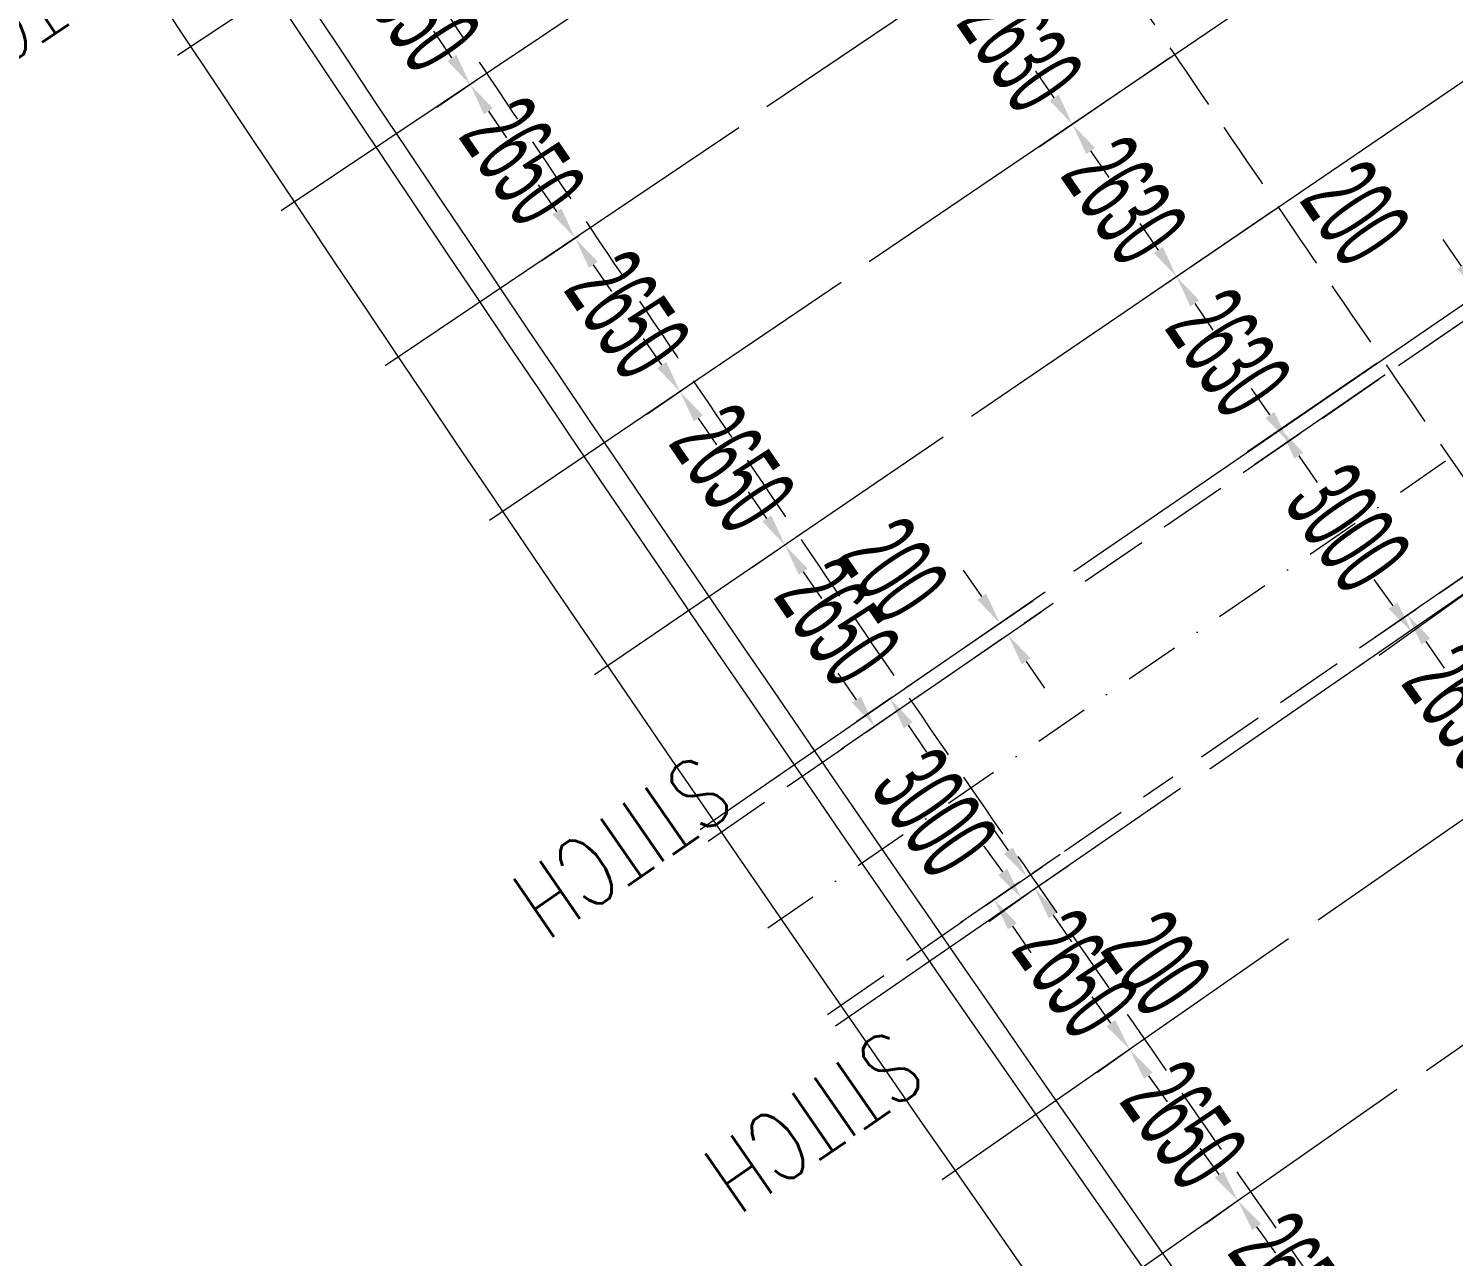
# Model space of a CAD drawing. Header units: millimetres. Extents: x 27228149 to 29012050, y 40856015 to 42918728.
# Drawn here: x 27493601 to 27513906, y 42183721 to 42201218 of the extents above; entities that cross this region are included whole.
import ezdxf

# ---------------------------------------------------------------- set-up
doc = ezdxf.new("R2010")
doc.units = ezdxf.units.MM
doc.header["$LTSCALE"] = 0.05
doc.linetypes.add('DGN Style 3', pattern=[27349.722329, 19535.51595, -7814.20638])
doc.linetypes.add('DGN Style 4', pattern=[31276.361035, 15628.41276, -7814.20638, 19.535516, -7814.20638])
doc.layers.get('Defpoints').update_dxf_attribs({"lineweight": 0})
for name, color, linetype, lineweight in [('InnerEdge_NB', 7, 'Continuous', 0), ('InnerEdge_SB', 7, 'Continuous', 0), ('OuterEdge_NBRamp', 7, 'Continuous', 0), ('OuterEdge_SB', 7, 'Continuous', 0), ('PlacementCurve_NB', 1, 'DGN Style 3', 0), ('PlacementCurve_NBRamp', 1, 'DGN Style 3', 0), ('PlacementCurve_SB', 1, 'DGN Style 3', 0), ('S-_ANOT----_A-', 7, 'Continuous', 0), ('S-_ANOT----_T-', 7, 'Continuous', 0), ('S-_GRIDLINE_E- Adjusted', 6, 'DGN Style 4', 0), ('S-_SEG-----_E-NB', 3, 'Continuous', 13), ('S-_SEG-----_E-NBRamp', 3, 'Continuous', 13), ('S-_WALLLBW-_E-', 40, 'Continuous', 13)]:
    doc.layers.add(name, color=color, linetype=linetype, lineweight=lineweight)
doc.styles.add('Styletxt', font='txt.shx')
doc.styles.add('StyleWORKING', font='WORKING.shx')
doc.dimstyles.new('dim300', dxfattribs={"dimtxt": 750, "dimasz": 750, "dimexe": 375, "dimexo": 375, "dimgap": 375, "dimtad": 1, "dimdec": 0, "dimzin": 11, "dimdsep": 46, "dimtxsty": 'StyleWORKING', "dimsah": 1, "dimcen": 0.09, "dimclrd": 7, "dimclre": 7, "dimadec": 4, "dimazin": 3, "dimtfac": 1, "dimtdec": 0, "dimtmove": 0, "dimatfit": 3, "dimfxl": 1, "dimtolj": 1, "dimtzin": 0, "dimlwd": 0, "dimlwe": 0, "dimarcsym": 0})

# ---------------------------------------------------------------- blocks, each defined once
blk = doc.blocks.new('*D73')
at = {"layer": 'Defpoints', "color": 0, "linetype": 'Continuous', "transparency": 16777216}
for p in [(27498589, 42202737), (27500059, 42200532), (27499894, 42200419)]:
    blk.add_point(p, dxfattribs=at)
at = {"layer": 'S-_ANOT----_A-', "color": 7, "linetype": 'Continuous', "lineweight": 0, "transparency": 16777216}
for p, q in [((27498139, 42202986), (27497879, 42203366)), ((27500154, 42200039), (27500413, 42199659))]:
    blk.add_line(p, q, dxfattribs=at)
at = {"layer": 'S-_ANOT----_A-', "linetype": 'Continuous', "transparency": 16777216}
for p, q in [((27498494, 42202672), (27497924, 42202282)), ((27499964, 42200467), (27499419, 42200094))]:
    blk.add_line(p, q, dxfattribs=at)
at = {"layer": 'S-_ANOT----_A-', "color": 7, "linetype": 'Continuous', "transparency": 16777216}
for points in [[(27498202, 42203029), (27498075, 42202943), (27498398, 42202606)], [(27500217, 42200082), (27500090, 42199996), (27499894, 42200419)]]:
    blk.add_solid(points, dxfattribs=at)
at = {"layer": 'S-_ANOT----_A-', "color": 0, "linetype": 'Continuous', "transparency": 16777216, "insert": (27499147, 42201513), "char_height": 1150, "attachment_point": 5, "rotation": 304.3625, "style": 'StyleWORKING'}
blk.add_mtext('\\A1;{\\W0.47826;\\C0;2650}', dxfattribs=at)
blk = doc.blocks.new('*D74')
at = {"layer": 'Defpoints', "color": 0, "linetype": 'Continuous', "transparency": 16777216}
for p in [(27500059, 42200532), (27501536, 42198331), (27501390, 42198231)]:
    blk.add_point(p, dxfattribs=at)
at = {"layer": 'S-_ANOT----_A-', "color": 7, "linetype": 'Continuous', "lineweight": 0, "transparency": 16777216}
for p, q in [((27499634, 42200799), (27499375, 42201178)), ((27501649, 42197852), (27501909, 42197472))]:
    blk.add_line(p, q, dxfattribs=at)
at = {"layer": 'S-_ANOT----_A-', "linetype": 'Continuous', "transparency": 16777216}
for p, q in [((27499964, 42200467), (27499419, 42200094)), ((27501441, 42198266), (27500915, 42197907))]:
    blk.add_line(p, q, dxfattribs=at)
at = {"layer": 'S-_ANOT----_A-', "color": 7, "linetype": 'Continuous', "transparency": 16777216}
for points in [[(27499698, 42200842), (27499571, 42200755), (27499894, 42200419)], [(27501713, 42197895), (27501586, 42197808), (27501390, 42198231)]]:
    blk.add_solid(points, dxfattribs=at)
at = {"layer": 'S-_ANOT----_A-', "color": 0, "linetype": 'Continuous', "transparency": 16777216, "insert": (27500643, 42199326), "char_height": 1150, "attachment_point": 5, "rotation": 304.3625, "style": 'StyleWORKING'}
blk.add_mtext('\\A1;{\\W0.47826;\\C0;2650}', dxfattribs=at)
blk = doc.blocks.new('*D75')
at = {"layer": 'Defpoints', "color": 0, "linetype": 'Continuous', "transparency": 16777216}
for p in [(27501536, 42198331), (27502885, 42196044), (27503019, 42196135)]:
    blk.add_point(p, dxfattribs=at)
at = {"layer": 'S-_ANOT----_A-', "color": 7, "linetype": 'Continuous', "lineweight": 0, "transparency": 16777216}
for p, q in [((27501130, 42198611), (27500870, 42198991)), ((27503145, 42195664), (27503405, 42195285))]:
    blk.add_line(p, q, dxfattribs=at)
at = {"layer": 'S-_ANOT----_A-', "linetype": 'Continuous', "transparency": 16777216}
for p, q in [((27501441, 42198266), (27500915, 42197907)), ((27502924, 42196070), (27502411, 42195719))]:
    blk.add_line(p, q, dxfattribs=at)
at = {"layer": 'S-_ANOT----_A-', "color": 7, "linetype": 'Continuous', "transparency": 16777216}
for points in [[(27501193, 42198654), (27501067, 42198568), (27501390, 42198231)], [(27503208, 42195708), (27503082, 42195621), (27502885, 42196044)]]:
    blk.add_solid(points, dxfattribs=at)
at = {"layer": 'S-_ANOT----_A-', "color": 0, "linetype": 'Continuous', "transparency": 16777216, "insert": (27502139, 42197139), "char_height": 1150, "attachment_point": 5, "rotation": 304.3625, "style": 'StyleWORKING'}
blk.add_mtext('\\A1;{\\W0.47826;\\C0;2650}', dxfattribs=at)
blk = doc.blocks.new('*D76')
at = {"layer": 'Defpoints', "color": 0, "linetype": 'Continuous', "transparency": 16777216}
for p in [(27503019, 42196135), (27504381, 42193856), (27504508, 42193943)]:
    blk.add_point(p, dxfattribs=at)
at = {"layer": 'S-_ANOT----_A-', "color": 7, "linetype": 'Continuous', "lineweight": 0, "transparency": 16777216}
for p, q in [((27502626, 42196424), (27502366, 42196803)), ((27504641, 42193477), (27504900, 42193097))]:
    blk.add_line(p, q, dxfattribs=at)
at = {"layer": 'S-_ANOT----_A-', "linetype": 'Continuous', "transparency": 16777216}
for p, q in [((27502924, 42196070), (27502411, 42195719)), ((27504413, 42193878), (27503906, 42193532))]:
    blk.add_line(p, q, dxfattribs=at)
at = {"layer": 'S-_ANOT----_A-', "color": 7, "linetype": 'Continuous', "transparency": 16777216}
for points in [[(27502689, 42196467), (27502562, 42196380), (27502885, 42196044)], [(27504704, 42193520), (27504577, 42193433), (27504381, 42193856)]]:
    blk.add_solid(points, dxfattribs=at)
at = {"layer": 'S-_ANOT----_A-', "color": 0, "linetype": 'Continuous', "transparency": 16777216, "insert": (27503634, 42194951), "char_height": 1150, "attachment_point": 5, "rotation": 304.3625, "style": 'StyleWORKING'}
blk.add_mtext('\\A1;{\\W0.47826;\\C0;2650}', dxfattribs=at)
blk = doc.blocks.new('*D77')
at = {"layer": 'Defpoints', "color": 0, "linetype": 'Continuous', "transparency": 16777216}
for p in [(27507932, 42188956), (27509442, 42186778), (27509292, 42186671)]:
    blk.add_point(p, dxfattribs=at)
at = {"layer": 'S-_ANOT----_A-', "color": 7, "linetype": 'Continuous', "lineweight": 0, "transparency": 16777216}
for p, q in [((27507483, 42189200), (27507216, 42189574)), ((27509560, 42186296), (27509827, 42185922))]:
    blk.add_line(p, q, dxfattribs=at)
at = {"layer": 'S-_ANOT----_A-', "linetype": 'Continuous', "transparency": 16777216}
for p, q in [((27507839, 42188889), (27507283, 42188491)), ((27509349, 42186711), (27508825, 42186336))]:
    blk.add_line(p, q, dxfattribs=at)
at = {"layer": 'S-_ANOT----_A-', "color": 7, "linetype": 'Continuous', "transparency": 16777216}
for points in [[(27507546, 42189245), (27507421, 42189155), (27507751, 42188826)], [(27509622, 42186341), (27509497, 42186252), (27509292, 42186671)]]:
    blk.add_solid(points, dxfattribs=at)
at = {"layer": 'S-_ANOT----_A-', "color": 0, "linetype": 'Continuous', "transparency": 16777216, "insert": (27508523, 42187749), "char_height": 1150, "attachment_point": 5, "rotation": 305.5698, "style": 'StyleWORKING'}
blk.add_mtext('\\A1;{\\W0.47826;\\C0;2650}', dxfattribs=at)
blk = doc.blocks.new('*D78')
at = {"layer": 'Defpoints', "color": 0, "linetype": 'Continuous', "transparency": 16777216}
for p in [(27509442, 42186778), (27510834, 42184515), (27510959, 42184605)]:
    blk.add_point(p, dxfattribs=at)
at = {"layer": 'S-_ANOT----_A-', "color": 7, "linetype": 'Continuous', "lineweight": 0, "transparency": 16777216}
for p, q in [((27509025, 42187045), (27508757, 42187419)), ((27511101, 42184141), (27511369, 42183767))]:
    blk.add_line(p, q, dxfattribs=at)
at = {"layer": 'S-_ANOT----_A-', "linetype": 'Continuous', "transparency": 16777216}
for p, q in [((27509349, 42186711), (27508825, 42186336)), ((27510865, 42184538), (27510366, 42184181))]:
    blk.add_line(p, q, dxfattribs=at)
at = {"layer": 'S-_ANOT----_A-', "color": 7, "linetype": 'Continuous', "transparency": 16777216}
for points in [[(27509087, 42187089), (27508962, 42187000), (27509292, 42186671)], [(27511164, 42184186), (27511039, 42184096), (27510834, 42184515)]]:
    blk.add_solid(points, dxfattribs=at)
at = {"layer": 'S-_ANOT----_A-', "color": 0, "linetype": 'Continuous', "transparency": 16777216, "insert": (27510064, 42185594), "char_height": 1150, "attachment_point": 5, "rotation": 305.5698, "style": 'StyleWORKING'}
blk.add_mtext('\\A1;{\\W0.47826;\\C0;2650}', dxfattribs=at)
blk = doc.blocks.new('*D79')
at = {"layer": 'Defpoints', "color": 0, "linetype": 'Continuous', "transparency": 16777216}
for p in [(27510959, 42184605), (27512482, 42182436), (27512375, 42182360)]:
    blk.add_point(p, dxfattribs=at)
at = {"layer": 'S-_ANOT----_A-', "color": 7, "linetype": 'Continuous', "lineweight": 0, "transparency": 16777216}
for p, q in [((27510566, 42184889), (27510298, 42185264)), ((27512643, 42181986), (27512910, 42181611))]:
    blk.add_line(p, q, dxfattribs=at)
at = {"layer": 'S-_ANOT----_A-', "linetype": 'Continuous', "transparency": 16777216}
for p, q in [((27510865, 42184538), (27510366, 42184181)), ((27512388, 42182369), (27511907, 42182025))]:
    blk.add_line(p, q, dxfattribs=at)
at = {"layer": 'S-_ANOT----_A-', "color": 7, "linetype": 'Continuous', "transparency": 16777216}
for points in [[(27510628, 42184934), (27510504, 42184845), (27510834, 42184515)], [(27512705, 42182030), (27512580, 42181941), (27512375, 42182360)]]:
    blk.add_solid(points, dxfattribs=at)
at = {"layer": 'S-_ANOT----_A-', "color": 0, "linetype": 'Continuous', "transparency": 16777216, "insert": (27511605, 42183438), "char_height": 1150, "attachment_point": 5, "rotation": 305.5698, "style": 'StyleWORKING'}
blk.add_mtext('\\A1;{\\W0.47826;\\C0;2650}', dxfattribs=at)
blk = doc.blocks.new('*D735')
at = {"layer": 'Defpoints', "color": 0, "linetype": 'Continuous', "transparency": 16777216}
for p in [(27508481, 42203041), (27509959, 42200865), (27508476, 42199852)]:
    blk.add_point(p, dxfattribs=at)
at = {"layer": 'S-_ANOT----_A-', "linetype": 'Continuous', "transparency": 16777216}
for p, q in [((27508386, 42202976), (27506518, 42201699)), ((27509864, 42200801), (27508002, 42199528))]:
    blk.add_line(p, q, dxfattribs=at)
at = {"layer": 'S-_ANOT----_A-', "color": 7, "linetype": 'Continuous', "lineweight": 0, "transparency": 16777216}
for p, q in [((27506733, 42202404), (27506473, 42202783)), ((27508736, 42199473), (27508995, 42199093))]:
    blk.add_line(p, q, dxfattribs=at)
at = {"layer": 'S-_ANOT----_A-', "color": 7, "linetype": 'Continuous', "transparency": 16777216}
for points in [[(27506796, 42202447), (27506669, 42202360), (27506992, 42202024)], [(27508799, 42199516), (27508673, 42199429), (27508476, 42199852)]]:
    blk.add_solid(points, dxfattribs=at)
at = {"layer": 'S-_ANOT----_A-', "color": 0, "linetype": 'Continuous', "transparency": 16777216, "insert": (27507735, 42200939), "char_height": 1150, "attachment_point": 5, "rotation": 304.3497, "style": 'StyleWORKING'}
blk.add_mtext('\\A1;{\\W0.47826;\\C0;2630}', dxfattribs=at)
blk = doc.blocks.new('*D736')
at = {"layer": 'Defpoints', "color": 0, "linetype": 'Continuous', "transparency": 16777216}
for p in [(27509959, 42200865), (27511430, 42198686), (27509960, 42197681)]:
    blk.add_point(p, dxfattribs=at)
at = {"layer": 'S-_ANOT----_A-', "linetype": 'Continuous', "transparency": 16777216}
for p, q in [((27509864, 42200801), (27508002, 42199528)), ((27511336, 42198621), (27509485, 42197357))]:
    blk.add_line(p, q, dxfattribs=at)
at = {"layer": 'S-_ANOT----_A-', "color": 7, "linetype": 'Continuous', "lineweight": 0, "transparency": 16777216}
for p, q in [((27508217, 42200232), (27507957, 42200612)), ((27510220, 42197301), (27510479, 42196922))]:
    blk.add_line(p, q, dxfattribs=at)
at = {"layer": 'S-_ANOT----_A-', "color": 7, "linetype": 'Continuous', "transparency": 16777216}
for points in [[(27508280, 42200275), (27508153, 42200189), (27508476, 42199852)], [(27510283, 42197345), (27510156, 42197258), (27509960, 42197681)]]:
    blk.add_solid(points, dxfattribs=at)
at = {"layer": 'S-_ANOT----_A-', "color": 0, "linetype": 'Continuous', "transparency": 16777216, "insert": (27509219, 42198767), "char_height": 1150, "attachment_point": 5, "rotation": 304.3497, "style": 'StyleWORKING'}
blk.add_mtext('\\A1;{\\W0.47826;\\C0;2630}', dxfattribs=at)
blk = doc.blocks.new('*D737')
at = {"layer": 'Defpoints', "color": 0, "linetype": 'Continuous', "transparency": 16777216}
for p in [(27514843, 42193715), (27516342, 42191553), (27514843, 42190481)]:
    blk.add_point(p, dxfattribs=at)
at = {"layer": 'S-_ANOT----_A-', "linetype": 'Continuous', "transparency": 16777216}
for p, q in [((27514750, 42193648), (27512845, 42192286)), ((27516248, 42191487), (27514375, 42190147))]:
    blk.add_line(p, q, dxfattribs=at)
at = {"layer": 'S-_ANOT----_A-', "color": 7, "linetype": 'Continuous', "lineweight": 0, "transparency": 16777216}
for p, q in [((27513045, 42192994), (27512778, 42193368)), ((27515110, 42190107), (27515378, 42189733))]:
    blk.add_line(p, q, dxfattribs=at)
at = {"layer": 'S-_ANOT----_A-', "color": 7, "linetype": 'Continuous', "transparency": 16777216}
for points in [[(27513108, 42193039), (27512983, 42192950), (27513313, 42192620)], [(27515173, 42190152), (27515048, 42190062), (27514843, 42190481)]]:
    blk.add_solid(points, dxfattribs=at)
at = {"layer": 'S-_ANOT----_A-', "color": 0, "linetype": 'Continuous', "transparency": 16777216, "insert": (27514079, 42191551), "char_height": 1150, "attachment_point": 5, "rotation": 305.5713, "style": 'StyleWORKING'}
blk.add_mtext('\\A1;{\\W0.47826;\\C0;2630}', dxfattribs=at)
blk = doc.blocks.new('*D925')
at = {"layer": 'Defpoints', "color": 0, "linetype": 'Continuous', "transparency": 16777216}
for p in [(27504508, 42193943), (27505877, 42191669), (27506004, 42191756)]:
    blk.add_point(p, dxfattribs=at)
at = {"layer": 'S-_ANOT----_A-', "color": 7, "linetype": 'Continuous', "lineweight": 0, "transparency": 16777216}
for p, q in [((27504121, 42194236), (27503862, 42194616)), ((27506136, 42191289), (27506396, 42190909))]:
    blk.add_line(p, q, dxfattribs=at)
at = {"layer": 'S-_ANOT----_A-', "linetype": 'Continuous', "transparency": 16777216}
for p, q in [((27504413, 42193878), (27503906, 42193532)), ((27505909, 42191691), (27505402, 42191344))]:
    blk.add_line(p, q, dxfattribs=at)
at = {"layer": 'S-_ANOT----_A-', "color": 7, "linetype": 'Continuous', "transparency": 16777216}
for points in [[(27504185, 42194279), (27504058, 42194193), (27504381, 42193856)], [(27506200, 42191332), (27506073, 42191246), (27505877, 42191669)]]:
    blk.add_solid(points, dxfattribs=at)
at = {"layer": 'S-_ANOT----_A-', "color": 0, "linetype": 'Continuous', "transparency": 16777216, "insert": (27505130, 42192763), "char_height": 1150, "attachment_point": 5, "rotation": 304.3625, "style": 'StyleWORKING'}
blk.add_mtext('\\A1;{\\W0.47826;\\C0;2650}', dxfattribs=at)
blk = doc.blocks.new('*D926')
at = {"layer": 'Defpoints', "color": 0, "linetype": 'Continuous', "transparency": 16777216}
for p in [(27507444, 42192743), (27506004, 42191756), (27506117, 42191591)]:
    blk.add_point(p, dxfattribs=at)
at = {"layer": 'S-_ANOT----_A-', "color": 7, "linetype": 'Continuous', "lineweight": 0, "transparency": 16777216}
for p, q in [((27507183, 42193123), (27506923, 42193502)), ((27507817, 42192199), (27508077, 42191820))]:
    blk.add_line(p, q, dxfattribs=at)
at = {"layer": 'S-_ANOT----_A-', "linetype": 'Continuous', "transparency": 16777216}
for p, q in [((27506099, 42191821), (27507918, 42193069)), ((27506212, 42191656), (27508031, 42192904))]:
    blk.add_line(p, q, dxfattribs=at)
at = {"layer": 'S-_ANOT----_A-', "color": 7, "linetype": 'Continuous', "transparency": 16777216}
for points in [[(27507246, 42193166), (27507120, 42193079), (27507444, 42192743)], [(27507880, 42192243), (27507754, 42192156), (27507557, 42192579)]]:
    blk.add_solid(points, dxfattribs=at)
at = {"layer": 'S-_ANOT----_A-', "color": 0, "linetype": 'Continuous', "transparency": 16777216, "insert": (27505930, 42193503), "char_height": 1150, "attachment_point": 5, "rotation": 304.4516, "style": 'StyleWORKING'}
blk.add_mtext('\\A1;{\\W0.47826;\\C0;200}', dxfattribs=at)
blk = doc.blocks.new('*D927')
at = {"layer": 'Defpoints', "color": 0, "linetype": 'Continuous', "transparency": 16777216}
for p in [(27507827, 42189126), (27507818, 42189120), (27507932, 42188956)]:
    blk.add_point(p, dxfattribs=at)
at = {"layer": 'S-_ANOT----_A-', "color": 7, "linetype": 'Continuous', "lineweight": 0, "transparency": 16777216}
for p, q in [((27507566, 42189504), (27507304, 42189883)), ((27508202, 42188583), (27508464, 42188205))]:
    blk.add_line(p, q, dxfattribs=at)
at = {"layer": 'S-_ANOT----_A-', "linetype": 'Continuous', "transparency": 16777216}
for p, q in [((27507913, 42189185), (27508300, 42189453)), ((27508027, 42189021), (27508414, 42189288))]:
    blk.add_line(p, q, dxfattribs=at)
at = {"layer": 'S-_ANOT----_A-', "color": 7, "linetype": 'Continuous', "transparency": 16777216}
for points in [[(27507629, 42189548), (27507502, 42189461), (27507827, 42189126)], [(27508265, 42188627), (27508139, 42188539), (27507941, 42188961)]]:
    blk.add_solid(points, dxfattribs=at)
at = {"layer": 'S-_ANOT----_A-', "color": 0, "linetype": 'Continuous', "transparency": 16777216, "insert": (27509672, 42187898), "char_height": 1150, "attachment_point": 5, "rotation": 304.6518, "style": 'StyleWORKING'}
blk.add_mtext('\\A1;{\\W0.47826;\\C0;200}', dxfattribs=at)
blk = doc.blocks.new('*D928')
at = {"layer": 'Defpoints', "color": 0, "linetype": 'Continuous', "transparency": 16777216}
for p in [(27506117, 42191591), (27507818, 42189120), (27507360, 42188805)]:
    blk.add_point(p, dxfattribs=at)
at = {"layer": 'S-_ANOT----_A-', "color": 7, "linetype": 'Continuous', "lineweight": 0, "transparency": 16777216}
for p, q in [((27505398, 42191654), (27505137, 42192033)), ((27507621, 42188426), (27507882, 42188047))]:
    blk.add_line(p, q, dxfattribs=at)
at = {"layer": 'S-_ANOT----_A-', "linetype": 'Continuous', "transparency": 16777216}
for p, q in [((27506022, 42191526), (27505185, 42190949)), ((27507724, 42189055), (27506887, 42188479))]:
    blk.add_line(p, q, dxfattribs=at)
at = {"layer": 'S-_ANOT----_A-', "color": 7, "linetype": 'Continuous', "transparency": 16777216}
for points in [[(27505461, 42191698), (27505335, 42191611), (27505659, 42191276)], [(27507684, 42188469), (27507558, 42188382), (27507360, 42188805)]]:
    blk.add_solid(points, dxfattribs=at)
at = {"layer": 'S-_ANOT----_A-', "color": 0, "linetype": 'Continuous', "transparency": 16777216, "insert": (27506511, 42190041), "char_height": 1150, "attachment_point": 5, "rotation": 304.5517, "style": 'StyleWORKING'}
blk.add_mtext('\\A1;{\\W0.47826;\\C0;3000}', dxfattribs=at)
blk = doc.blocks.new('*D1005')
at = {"layer": 'Defpoints', "color": 0, "linetype": 'Continuous', "transparency": 16777216}
for p in [(27514281, 42197452), (27512915, 42196515), (27513028, 42196350)]:
    blk.add_point(p, dxfattribs=at)
at = {"layer": 'S-_ANOT----_A-', "color": 7, "linetype": 'Continuous', "lineweight": 0, "transparency": 16777216}
for p, q in [((27514020, 42197831), (27513760, 42198210)), ((27514654, 42196907), (27514914, 42196528))]:
    blk.add_line(p, q, dxfattribs=at)
at = {"layer": 'S-_ANOT----_A-', "linetype": 'Continuous', "transparency": 16777216}
for p, q in [((27513010, 42196580), (27514755, 42197777)), ((27513123, 42196415), (27514868, 42197612))]:
    blk.add_line(p, q, dxfattribs=at)
at = {"layer": 'S-_ANOT----_A-', "color": 7, "linetype": 'Continuous', "transparency": 16777216}
for points in [[(27514084, 42197874), (27513957, 42197788), (27514281, 42197452)], [(27514717, 42196951), (27514591, 42196864), (27514394, 42197287)]]:
    blk.add_solid(points, dxfattribs=at)
at = {"layer": 'S-_ANOT----_A-', "color": 0, "linetype": 'Continuous', "transparency": 16777216, "insert": (27512510, 42198585), "char_height": 1150, "attachment_point": 5, "rotation": 304.4507, "style": 'StyleWORKING'}
blk.add_mtext('\\A1;{\\W0.47826;\\C0;200}', dxfattribs=at)
blk = doc.blocks.new('*D1209')
at = {"layer": 'Defpoints', "color": 0, "linetype": 'Continuous', "transparency": 16777216}
for p in [(27511430, 42198686), (27512914, 42196515), (27511444, 42195510)]:
    blk.add_point(p, dxfattribs=at)
at = {"layer": 'S-_ANOT----_A-', "linetype": 'Continuous', "transparency": 16777216}
for p, q in [((27511336, 42198621), (27509485, 42197357)), ((27512819, 42196450), (27510969, 42195185))]:
    blk.add_line(p, q, dxfattribs=at)
at = {"layer": 'S-_ANOT----_A-', "color": 7, "linetype": 'Continuous', "lineweight": 0, "transparency": 16777216}
for p, q in [((27509701, 42198061), (27509441, 42198441)), ((27511704, 42195130), (27511963, 42194750))]:
    blk.add_line(p, q, dxfattribs=at)
at = {"layer": 'S-_ANOT----_A-', "color": 7, "linetype": 'Continuous', "transparency": 16777216}
for points in [[(27509764, 42198104), (27509637, 42198018), (27509960, 42197681)], [(27511767, 42195173), (27511640, 42195087), (27511444, 42195510)]]:
    blk.add_solid(points, dxfattribs=at)
at = {"layer": 'S-_ANOT----_A-', "color": 0, "linetype": 'Continuous', "transparency": 16777216, "insert": (27510703, 42196596), "char_height": 1150, "attachment_point": 5, "rotation": 304.3497, "style": 'StyleWORKING'}
blk.add_mtext('\\A1;{\\W0.47826;\\C0;2630}', dxfattribs=at)
blk = doc.blocks.new('*D1210')
at = {"layer": 'Defpoints', "color": 0, "linetype": 'Continuous', "transparency": 16777216}
for p in [(27513028, 42196350), (27514729, 42193879), (27513252, 42192862)]:
    blk.add_point(p, dxfattribs=at)
at = {"layer": 'S-_ANOT----_A-', "linetype": 'Continuous', "transparency": 16777216}
for p, q in [((27512933, 42196285), (27511077, 42195007)), ((27514635, 42193814), (27512779, 42192536))]:
    blk.add_line(p, q, dxfattribs=at)
at = {"layer": 'S-_ANOT----_A-', "color": 7, "linetype": 'Continuous', "lineweight": 0, "transparency": 16777216}
for p, q in [((27511290, 42195712), (27511029, 42196090)), ((27513513, 42192483), (27513774, 42192104))]:
    blk.add_line(p, q, dxfattribs=at)
at = {"layer": 'S-_ANOT----_A-', "color": 7, "linetype": 'Continuous', "transparency": 16777216}
for points in [[(27511353, 42195755), (27511227, 42195668), (27511551, 42195333)], [(27513576, 42192527), (27513450, 42192440), (27513252, 42192862)]]:
    blk.add_solid(points, dxfattribs=at)
at = {"layer": 'S-_ANOT----_A-', "color": 0, "linetype": 'Continuous', "transparency": 16777216, "insert": (27512403, 42194098), "char_height": 1150, "attachment_point": 5, "rotation": 304.5517, "style": 'StyleWORKING'}
blk.add_mtext('\\A1;{\\W0.47826;\\C0;3000}', dxfattribs=at)

msp = doc.modelspace()

# ---------------------------------------------------------------- linework, layer by layer
at = {"layer": 'InnerEdge_NB'}
msp.add_lwpolyline([(27283724.5, 42878514.7, -0.0568157), (27345588.8, 42682480.7), (27368075.3, 42566916.3, 0.0263705), (27393633.3, 42464653, 0.0426618), (27458420.2, 42303807.1, 0.1075608), (27699785.7, 42006839.6, 0.026969), (27783127.3, 41947329.2), (27839783.5, 41911319.6)], format="xyb", dxfattribs=at)
at = {"layer": 'InnerEdge_SB', "extrusion": (0, 0, -1)}
msp.add_lwpolyline([(-27784629.2, 41949692.3, 0.026969), (-27701533.2, 42009027.3, 0.1075608), (-27460918.9, 42305070.6, 0.0691101), (-27370363.7, 42569291.8)], format="xyb", dxfattribs=at)
at = {"layer": 'OuterEdge_NBRamp', "extrusion": (0, 0, -1)}
msp.add_arc((-28261349, 42709830.8), 917400, 321.3000917, 327.5115726, dxfattribs=at)
at = {"layer": 'OuterEdge_SB'}
msp.add_arc((28261355.6, 42709836.2), 882808.3, 206.7701516, 231.3876643, dxfattribs=at)
at = {"layer": 'PlacementCurve_NB'}
msp.add_lwpolyline([(27288809.3, 42846343.4, -0.0480477), (27337834.2, 42680971.8), (27359958.8, 42567267.3, 0.0690894), (27451045.4, 42301107.2, 0.1079959), (27694979, 42000696.1, 0.0193193), (27725549.4, 41977271, 0.0146476), (27778701.6, 41940923.9), (27835716.4, 41904662.4)], format="xyb", dxfattribs=at)
at = {"layer": 'PlacementCurve_NBRamp'}
msp.add_lwpolyline([(27635265.1, 42030698.3), (27611982.7, 42058383.2), (27589280.9, 42086269.3), (27569129.4, 42109374), (27546519.9, 42137146.6, -0.0276788), (27487362.1, 42220234.4), (27469115.5, 42250954.1), (27454819.3, 42278027.7)], format="xyb", dxfattribs=at)
at = {"layer": 'PlacementCurve_SB'}
msp.add_lwpolyline([(27305541.4, 42854039, -0.0482858), (27355899.2, 42684467.3), (27377998.9, 42570890.3, 0.0688708), (27467496.8, 42309348.2, 0.1110949), (27715510, 42007942.3, 0.028125), (27802629.8, 41947720.4), (27845874.9, 41921290)], format="xyb", dxfattribs=at)
at = {"layer": 'S-_GRIDLINE_E- Adjusted'}
msp.add_line((27504134.3, 42188404.4), (27568730.4, 42232886), dxfattribs=at)
at = {"layer": 'S-_SEG-----_E-NB'}
for p, q in [((27504123.1, 42200107.6), (27515283, 42207619.9)), ((27505580.6, 42197900), (27516741.5, 42205459.9)), ((27507038.3, 42195692.2), (27518206.2, 42203304.3)), ((27508496.1, 42193484.2), (27519677.2, 42201152.8)), ((27510435.8, 42190667.4), (27521588.1, 42198377.8)), ((27511978.6, 42188517.9), (27523073.4, 42196236.2)), ((27513521.2, 42186368.7), (27524564.8, 42194098.9))]:
    msp.add_line(p, q, dxfattribs=at)
at = {"layer": 'S-_SEG-----_E-NB', "linetype": 'DGN Style 3'}
for p, q in [((27508658.4, 42193340.9), (27519782, 42201000.7)), ((27510316.4, 42190840.2), (27521483.4, 42198529.9))]:
    msp.add_line(p, q, dxfattribs=at)
at = {"layer": 'S-_SEG-----_E-NBRamp'}
for p, q in [((27500812.3, 42204214.8), (27495724.9, 42200832.6)), ((27502268.2, 42202009.7), (27497200.7, 42198619.6)), ((27503724.1, 42199804.5), (27498682.9, 42196410.9)), ((27505180, 42197599.3), (27500171.5, 42194206.5)), ((27506636.1, 42195393.9), (27501666.5, 42192006.4)), ((27503171.2, 42189805.2), (27508089.7, 42193192.2)), ((27505099.5, 42187004.9), (27510018, 42190391.9)), ((27511556.4, 42188248.6), (27506619.2, 42184814.1)), ((27513097.4, 42186101.6), (27508141.4, 42182632.7))]:
    msp.add_line(p, q, dxfattribs=at)
at = {"layer": 'S-_SEG-----_E-NBRamp', "linetype": 'DGN Style 3'}
for p, q in [((27503284.6, 42189640.5), (27508203.1, 42193027.5)), ((27504986.1, 42187169.7), (27509904.6, 42190556.6))]:
    msp.add_line(p, q, dxfattribs=at)
at = {"layer": 'S-_WALLLBW-_E-'}
for radius in [881058.3, 882458.3]:
    msp.add_arc((28261355.6, 42709836.2), radius, 206.7701516, 231.3876645, dxfattribs=at)
at = {"layer": 'S-_WALLLBW-_E-', "extrusion": (0, 0, -1)}
for radius in [917750, 919150]:
    msp.add_arc((-28261349, 42709830.8), radius, 321.3000917, 327.5115726, dxfattribs=at)

# ---------------------------------------------------------------- texts
at = {"layer": 'S-_ANOT----_T-', "linetype": 'Continuous', "style": 'Styletxt', "width": 0.75}
for rotation, p in [(213.44988, (27494828.9, 42202904.7)), (214.66132, (27503137.4, 42190909.4)), (214.66132, (27505865.5, 42186997))]:
    msp.add_text('STITCH', height=1000, rotation=rotation, dxfattribs=at).set_placement(p)

# ---------------------------------------------------------------- dimensions: what is measured, and where the dimension line sits
at = {"layer": 'S-_ANOT----_A-', "linetype": 'Continuous'}
for base, p1, p2, angle, override, picture, middle, turn in [((27499893.9, 42200418.9), (27498588.7, 42202736.5), (27500059, 42200531.8), 124.3625, {"dimscale": 1000, "dimtxt": 1.15, "dimasz": 0.46, "dimexe": 0.575, "dimexo": 0.115, "dimgap": 0.2875, "dimtad": 1, "dimjust": 0, "dimtih": 0, "dimtoh": 0, "dimlfac": 1, "dimsah": 1, "dimcen": 0, "dimse1": 0, "dimse2": 0, "dimclre": 256, "dimclrt": 0, "dimtol": 0, "dimtfac": 1, "dimtofl": 0, "dimtmove": 2, "dimatfit": 3, "dimfrac": 0, "dimtolj": 1, "dimlwe": 65535}, '*D73', (27499147.3, 42201513.4), 304.3625), ((27508476.3, 42199852.4), (27508480.6, 42203040.8), (27509958.7, 42200865.5), 124.34972, {"dimscale": 1000, "dimtxt": 1.15, "dimasz": 0.46, "dimexe": 0.575, "dimexo": 0.115, "dimgap": 0.2875, "dimtad": 1, "dimjust": 0, "dimtih": 0, "dimtoh": 0, "dimlfac": 1, "dimsah": 1, "dimcen": 0, "dimse1": 0, "dimse2": 0, "dimclre": 256, "dimclrt": 0, "dimtol": 0, "dimtfac": 1, "dimtofl": 0, "dimtmove": 2, "dimatfit": 3, "dimfrac": 0, "dimtolj": 1, "dimlwe": 65535}, '*D735', (27507735.4, 42200938.8), 304.34972), ((27501389.6, 42198231.5), (27500059, 42200531.8), (27501535.7, 42198331.4), 124.3625, {"dimscale": 1000, "dimtxt": 1.15, "dimasz": 0.46, "dimexe": 0.575, "dimexo": 0.115, "dimgap": 0.2875, "dimtad": 1, "dimjust": 0, "dimtih": 0, "dimtoh": 0, "dimlfac": 1, "dimsah": 1, "dimcen": 0, "dimse1": 0, "dimse2": 0, "dimclre": 256, "dimclrt": 0, "dimtol": 0, "dimtfac": 1, "dimtofl": 0, "dimtmove": 2, "dimatfit": 3, "dimfrac": 0, "dimtolj": 1, "dimlwe": 65535}, '*D74', (27500642.9, 42199326), 304.3625), ((27509960.2, 42197681.1), (27509958.7, 42200865.5), (27511430.5, 42198685.9), 124.34972, {"dimscale": 1000, "dimtxt": 1.15, "dimasz": 0.46, "dimexe": 0.575, "dimexo": 0.115, "dimgap": 0.2875, "dimtad": 1, "dimjust": 0, "dimtih": 0, "dimtoh": 0, "dimlfac": 1, "dimsah": 1, "dimcen": 0, "dimse1": 0, "dimse2": 0, "dimclre": 256, "dimclrt": 0, "dimtol": 0, "dimtfac": 1, "dimtofl": 0, "dimtmove": 2, "dimatfit": 3, "dimfrac": 0, "dimtolj": 1, "dimlwe": 65535}, '*D736', (27509219.4, 42198767.5), 304.34972), ((27514280.6, 42197451.7), (27513028, 42196349.9), (27512914.9, 42196514.8), 124.45072, {"dimscale": 1000, "dimtxt": 1.15, "dimasz": 0.46, "dimexe": 0.575, "dimexo": 0.115, "dimgap": 0.2875, "dimtad": 1, "dimtih": 0, "dimtoh": 0, "dimlfac": 1, "dimsah": 1, "dimcen": 0, "dimse1": 0, "dimse2": 0, "dimclre": 256, "dimclrt": 0, "dimtol": 0, "dimtfac": 1, "dimtofl": 0, "dimtmove": 2, "dimatfit": 3, "dimfrac": 0, "dimtolj": 1, "dimlwe": 65535}, '*D1005', (27512509.9, 42198585.4), 304.45072), ((27502885.3, 42196044), (27501535.7, 42198331.4), (27503018.8, 42196135.2), 124.3625, {"dimscale": 1000, "dimtxt": 1.15, "dimasz": 0.46, "dimexe": 0.575, "dimexo": 0.115, "dimgap": 0.2875, "dimtad": 1, "dimjust": 0, "dimtih": 0, "dimtoh": 0, "dimlfac": 1, "dimsah": 1, "dimcen": 0, "dimse1": 0, "dimse2": 0, "dimclre": 256, "dimclrt": 0, "dimtol": 0, "dimtfac": 1, "dimtofl": 0, "dimtmove": 2, "dimatfit": 3, "dimfrac": 0, "dimtolj": 1, "dimlwe": 65535}, '*D75', (27502138.6, 42197138.5), 304.3625), ((27511444.2, 42195509.7), (27511430.5, 42198685.9), (27512914.4, 42196514.5), 124.34972, {"dimscale": 1000, "dimtxt": 1.15, "dimasz": 0.46, "dimexe": 0.575, "dimexo": 0.115, "dimgap": 0.2875, "dimtad": 1, "dimjust": 0, "dimtih": 0, "dimtoh": 0, "dimlfac": 1, "dimsah": 1, "dimcen": 0, "dimse1": 0, "dimse2": 0, "dimclre": 256, "dimclrt": 0, "dimtol": 0, "dimtfac": 1, "dimtofl": 0, "dimtmove": 2, "dimatfit": 3, "dimfrac": 0, "dimtolj": 1, "dimlwe": 65535}, '*D1209', (27510703.3, 42196596.2), 304.34972), ((27504381.1, 42193856.5), (27503018.8, 42196135.2), (27504508.2, 42193943.4), 124.3625, {"dimscale": 1000, "dimtxt": 1.15, "dimasz": 0.46, "dimexe": 0.575, "dimexo": 0.115, "dimgap": 0.2875, "dimtad": 1, "dimjust": 0, "dimtih": 0, "dimtoh": 0, "dimlfac": 1, "dimsah": 1, "dimcen": 0, "dimse1": 0, "dimse2": 0, "dimclre": 256, "dimclrt": 0, "dimtol": 0, "dimtfac": 1, "dimtofl": 0, "dimtmove": 2, "dimatfit": 3, "dimfrac": 0, "dimtolj": 1, "dimlwe": 65535}, '*D76', (27503634.3, 42194951), 304.3625), ((27513252.4, 42192861.9), (27513028, 42196349.9), (27514729.5, 42193879.1), 124.55173, {"dimscale": 1000, "dimtxt": 1.15, "dimasz": 0.46, "dimexe": 0.575, "dimexo": 0.115, "dimgap": 0.2875, "dimtad": 1, "dimjust": 0, "dimtih": 0, "dimtoh": 0, "dimlfac": 1, "dimsah": 1, "dimcen": 0, "dimse1": 0, "dimse2": 0, "dimclre": 256, "dimclrt": 0, "dimtol": 0, "dimtfac": 1, "dimtofl": 0, "dimtmove": 2, "dimatfit": 3, "dimfrac": 0, "dimtolj": 1, "dimlwe": 65535}, '*D1210', (27512402.8, 42194098.1), 304.55173), ((27507443.5, 42192743.5), (27506117, 42191590.9), (27506003.9, 42191755.9), 124.45164, {"dimscale": 1000, "dimtxt": 1.15, "dimasz": 0.46, "dimexe": 0.575, "dimexo": 0.115, "dimgap": 0.2875, "dimtad": 1, "dimtih": 0, "dimtoh": 0, "dimlfac": 1, "dimsah": 1, "dimcen": 0, "dimse1": 0, "dimse2": 0, "dimclre": 256, "dimclrt": 0, "dimtol": 0, "dimtfac": 1, "dimtofl": 0, "dimtmove": 2, "dimatfit": 3, "dimfrac": 0, "dimtolj": 1, "dimlwe": 65535}, '*D926', (27505929.5, 42193502.9), 304.45164), ((27505876.8, 42191668.9), (27504508.2, 42193943.4), (27506003.9, 42191755.9), 124.3625, {"dimscale": 1000, "dimtxt": 1.15, "dimasz": 0.46, "dimexe": 0.575, "dimexo": 0.115, "dimgap": 0.2875, "dimtad": 1, "dimjust": 0, "dimtih": 0, "dimtoh": 0, "dimlfac": 1, "dimsah": 1, "dimcen": 0, "dimse1": 0, "dimse2": 0, "dimclre": 256, "dimclrt": 0, "dimtol": 0, "dimtfac": 1, "dimtofl": 0, "dimtmove": 2, "dimatfit": 3, "dimfrac": 0, "dimtolj": 1, "dimlwe": 65535}, '*D925', (27505130.1, 42192763.5), 304.3625), ((27514842.6, 42190481.1), (27514843.2, 42193714.5), (27516342, 42191553.4), 125.57132, {"dimscale": 1000, "dimtxt": 1.15, "dimasz": 0.46, "dimexe": 0.575, "dimexo": 0.115, "dimgap": 0.2875, "dimtad": 1, "dimjust": 0, "dimtih": 0, "dimtoh": 0, "dimlfac": 1, "dimsah": 1, "dimcen": 0, "dimse1": 0, "dimse2": 0, "dimclre": 256, "dimclrt": 0, "dimtol": 0, "dimtfac": 1, "dimtofl": 0, "dimtmove": 2, "dimatfit": 3, "dimfrac": 0, "dimtolj": 1, "dimlwe": 65535}, '*D737', (27514078.8, 42191551.4), 305.57132), ((27507360.5, 42188804.7), (27506117, 42191590.9), (27507818.5, 42189120.1), 124.55173, {"dimscale": 1000, "dimtxt": 1.15, "dimasz": 0.46, "dimexe": 0.575, "dimexo": 0.115, "dimgap": 0.2875, "dimtad": 1, "dimjust": 0, "dimtih": 0, "dimtoh": 0, "dimlfac": 1, "dimsah": 1, "dimcen": 0, "dimse1": 0, "dimse2": 0, "dimclre": 256, "dimclrt": 0, "dimtol": 0, "dimtfac": 1, "dimtofl": 0, "dimtmove": 2, "dimatfit": 3, "dimfrac": 0, "dimtolj": 1, "dimlwe": 65535}, '*D928', (27506510.9, 42190040.9), 304.55173), ((27507827.1, 42189126), (27507932.2, 42188955.6), (27507818.5, 42189120.1), 124.65182, {"dimscale": 1000, "dimtxt": 1.15, "dimasz": 0.46, "dimexe": 0.575, "dimexo": 0.115, "dimgap": 0.2875, "dimtad": 1, "dimtih": 0, "dimtoh": 0, "dimlfac": 1, "dimsah": 1, "dimcen": 0, "dimse1": 0, "dimse2": 0, "dimclre": 256, "dimclrt": 0, "dimtol": 0, "dimtfac": 1, "dimtofl": 0, "dimtmove": 2, "dimatfit": 3, "dimfrac": 0, "dimtolj": 1, "dimlwe": 65535}, '*D927', (27509672.1, 42187898.1), 304.65182), ((27509292.2, 42186670.6), (27507932.2, 42188955.6), (27509442.4, 42186778), 125.5698, {"dimscale": 1000, "dimtxt": 1.15, "dimasz": 0.46, "dimexe": 0.575, "dimexo": 0.115, "dimgap": 0.2875, "dimtad": 1, "dimjust": 0, "dimtih": 0, "dimtoh": 0, "dimlfac": 1, "dimsah": 1, "dimcen": 0, "dimse1": 0, "dimse2": 0, "dimclre": 256, "dimclrt": 0, "dimtol": 0, "dimtfac": 1, "dimtofl": 0, "dimtmove": 2, "dimatfit": 3, "dimfrac": 0, "dimtolj": 1, "dimlwe": 65535}, '*D77', (27508522.7, 42187749.1), 305.5698), ((27510833.6, 42184515.2), (27509442.4, 42186778), (27510958.8, 42184604.7), 125.5698, {"dimscale": 1000, "dimtxt": 1.15, "dimasz": 0.46, "dimexe": 0.575, "dimexo": 0.115, "dimgap": 0.2875, "dimtad": 1, "dimjust": 0, "dimtih": 0, "dimtoh": 0, "dimlfac": 1, "dimsah": 1, "dimcen": 0, "dimse1": 0, "dimse2": 0, "dimclre": 256, "dimclrt": 0, "dimtol": 0, "dimtfac": 1, "dimtofl": 0, "dimtmove": 2, "dimatfit": 3, "dimfrac": 0, "dimtolj": 1, "dimlwe": 65535}, '*D78', (27510064, 42185593.7), 305.5698), ((27512375, 42182359.8), (27510958.8, 42184604.7), (27512481.5, 42182435.9), 125.5698, {"dimscale": 1000, "dimtxt": 1.15, "dimasz": 0.46, "dimexe": 0.575, "dimexo": 0.115, "dimgap": 0.2875, "dimtad": 1, "dimjust": 0, "dimtih": 0, "dimtoh": 0, "dimlfac": 1, "dimsah": 1, "dimcen": 0, "dimse1": 0, "dimse2": 0, "dimclre": 256, "dimclrt": 0, "dimtol": 0, "dimtfac": 1, "dimtofl": 0, "dimtmove": 2, "dimatfit": 3, "dimfrac": 0, "dimtolj": 1, "dimlwe": 65535}, '*D79', (27511605.4, 42183438.3), 305.5698)]:
    dim = msp.add_linear_dim(base=base, p1=p1, p2=p2, angle=angle, text='{\\W0.47826;\\C0;<>}', dimstyle='dim300', override=override, dxfattribs=at)
    dim.commit()
    dim.dimension.update_dxf_attribs({"geometry": picture, "text_midpoint": middle, "dimtype": 160, "text_rotation": turn})

doc.saveas('drawing.dxf')
